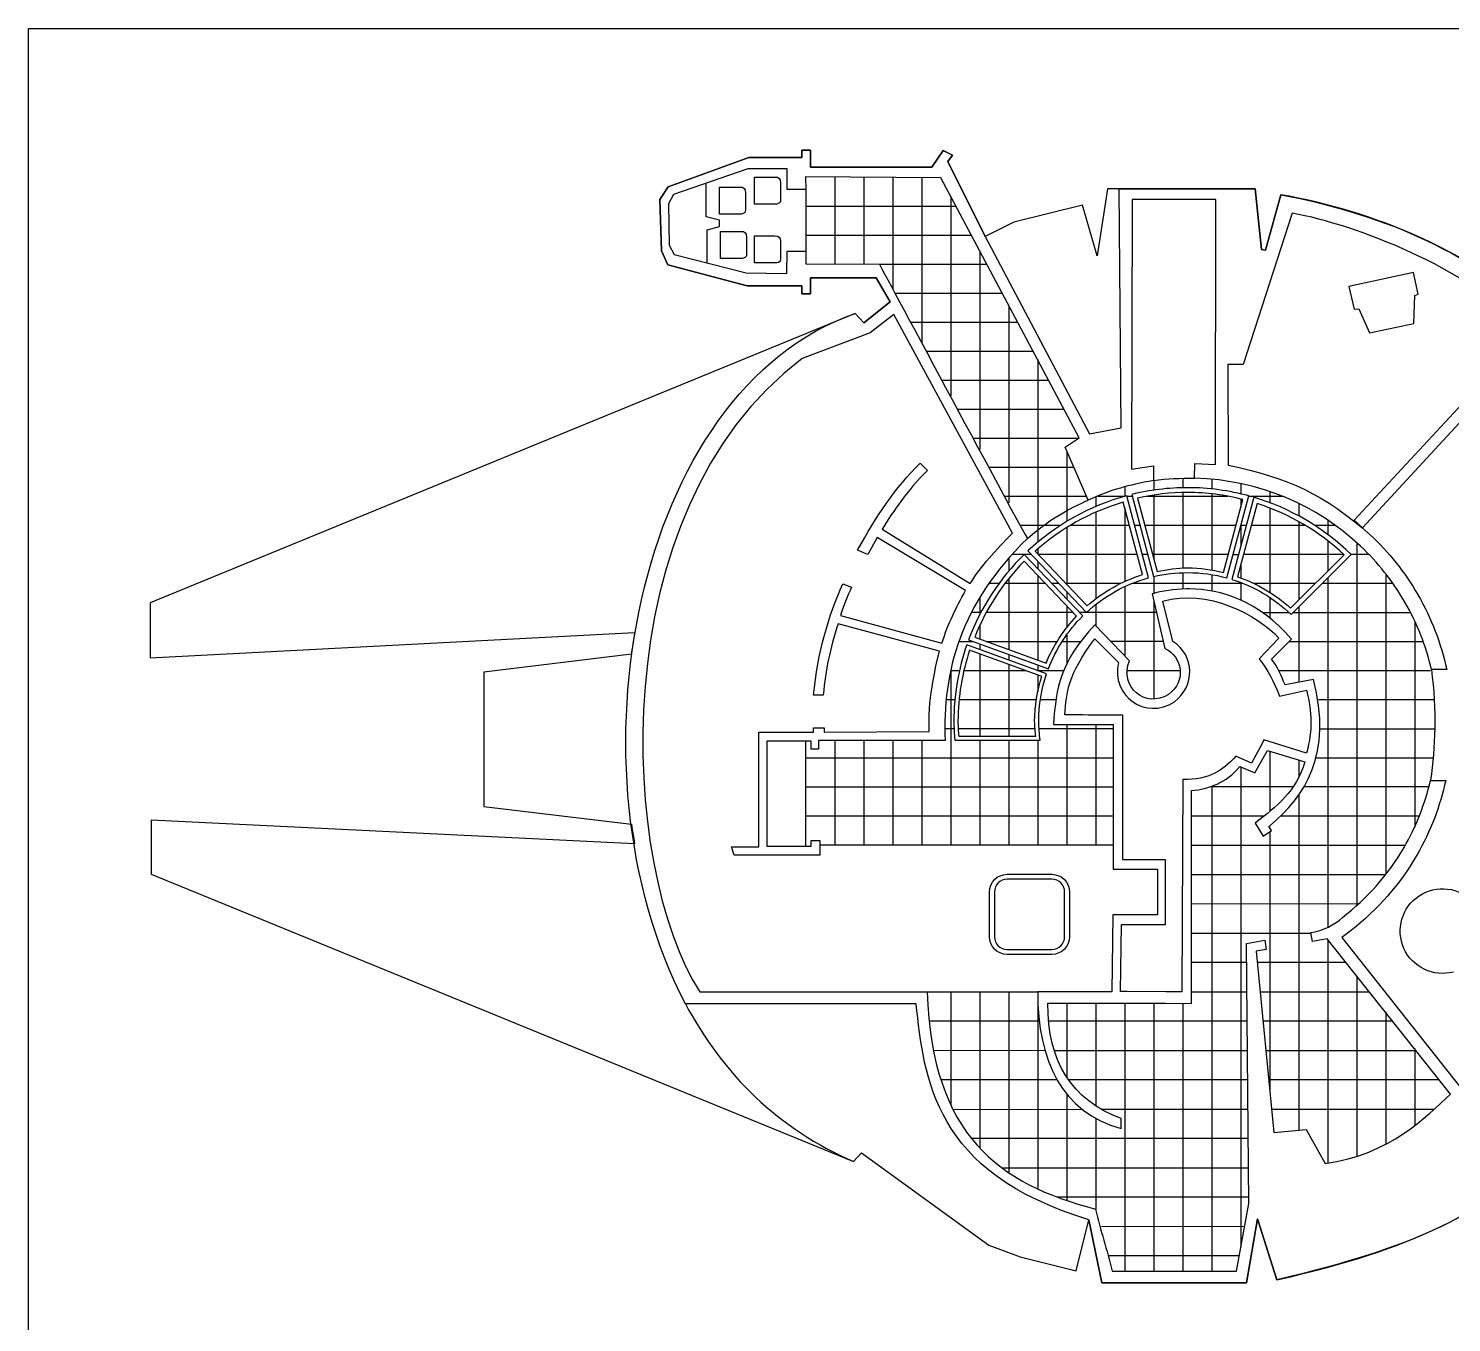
# Model space of a CAD drawing. Extents: x 150 to 1095, y 195 to 1062.
# Drawn here: x 149.9 to 460.1, y 512.6 to 794.7 of the extents above; entities that cross this region are included whole.
import ezdxf

# ---------------------------------------------------------------- set-up
doc = ezdxf.new("R2010")
doc.units = 0
doc.layers.add('Calque_1', color=7, linetype='CONTINUOUS')

msp = doc.modelspace()

# ---------------------------------------------------------------- linework, layer by layer
at = {"layer": 'Calque_1', "color": 1}
for p, q in [((149.91783, 794.68376), (549.86781, 794.68376)), ((149.91783, 494.78376), (149.91783, 794.68376))]:
    msp.add_line(p, q, dxfattribs=at)
at = {"layer": 'Calque_1', "color": 7}
for p, q in [((289.34261, 760.16414), (306.9503, 766.54205)), ((306.9503, 766.54205), (318.44987, 766.54205)), ((318.44987, 766.54205), (318.44987, 768.15952)), ((318.44987, 768.15952), (320.33658, 768.15951)), ((320.33658, 768.15951), (320.33658, 764.47601)), ((346.8378, 764.47601), (349.2635, 768.06959)), ((349.2635, 768.06959), (351.32951, 767.08154)), ((351.32951, 767.08154), (350.3234, 765.69506)), ((306.72344, 764.08033), (290.4924, 758.48377)), ((315.26504, 764.08733), (306.72344, 764.08033)), ((315.26441, 759.57285), (315.26504, 764.08733)), ((320.33658, 764.47601), (346.8378, 764.47601)), ((350.3234, 765.69506), (358.4546, 749.30588)), ((287.5458, 757.37878), (289.34261, 760.16414)), ((297.63813, 753.64669), (297.63813, 760.94167)), ((300.53342, 760.099987), (304.94174, 760.099987)), ((300.53342, 754.188167), (300.53342, 760.099987)), ((308.192234, 762.283261), (312.600554, 762.283261)), ((308.192234, 756.371441), (308.192234, 762.283261)), ((313.831484, 761.039351), (313.831484, 757.817171)), ((348.80443, 762.12151), (319.30907, 762.34578)), ((319.30907, 762.34578), (319.32047, 759.59195)), ((325.63907, 762.20501), (325.63907, 743.28643)), ((331.96314, 762.15697), (331.96314, 743.28649)), ((338.28724, 762.10877), (338.28724, 737.89383)), ((344.61136, 762.06063), (344.61136, 726.2478)), ((378.95348, 705.45261), (348.80443, 762.12151)), ((287.90497, 746.22133), (287.5458, 757.37878)), ((290.4924, 758.48377), (289.40875, 756.49371)), ((306.17267, 758.856077), (306.17267, 755.633897)), ((319.32047, 759.59195), (315.26441, 759.57285)), ((319.32645, 759.61161), (319.32643, 746.19145)), ((350.93546, 758.03512), (350.93546, 714.60295)), ((388.11591, 707.65519), (387.64981, 759.72385)), ((387.64981, 759.72385), (417.27177, 759.70525)), ((390.4526, 757.41379), (390.3441, 698.64528)), ((408.74357, 757.41379), (390.4526, 757.41379)), ((408.65157, 699.61008), (408.74357, 757.41379)), ((417.27177, 759.70525), (418.66938, 746.49231)), ((419.56408, 746.38409), (422.86727, 758.45363)), ((289.40875, 756.49371), (289.56739, 747.43948)), ((304.81899, 754.188167), (300.53342, 754.188167)), ((312.477804, 756.371441), (308.192234, 756.371441)), ((319.31497, 755.93092), (352.05456, 755.93099)), ((425.36241, 754.41338), (414.6721, 721.44382)), ((300.52281, 752.87374), (297.63813, 753.64669)), ((297.81136, 750.80273), (300.52281, 751.52926)), ((297.81136, 743.6309), (297.81136, 750.80273)), ((300.52281, 751.52926), (300.52281, 752.87374)), ((300.765883, 750.437926), (305.174203, 750.437926)), ((300.765883, 744.526106), (300.765883, 750.437926)), ((306.405133, 749.194016), (306.405133, 745.971836)), ((308.192234, 749.479135), (312.600554, 749.479135)), ((308.192234, 743.567315), (308.192234, 749.479135)), ((313.831484, 748.235225), (313.831484, 745.013045)), ((319.31497, 749.60864), (355.41776, 749.60877)), ((358.4546, 749.30588), (381.20981, 706.30644)), ((289.25267, 743.18482), (287.90497, 746.22133)), ((289.56739, 747.43948), (290.62726, 745.44787)), ((290.62726, 745.44787), (306.33999, 741.40574)), ((305.051453, 744.526106), (300.765883, 744.526106)), ((315.21441, 741.25485), (315.26511, 746.17238)), ((315.26511, 746.17238), (319.32117, 746.17238)), ((319.32117, 746.17238), (319.32117, 743.3927)), ((357.25953, 746.14719), (357.25953, 702.95674)), ((418.66938, 746.49231), (419.56408, 746.38409)), ((306.59063, 738.60318), (289.25267, 743.18482)), ((306.33999, 741.40574), (315.21441, 741.25485)), ((312.477804, 743.567315), (308.192234, 743.567315)), ((319.32117, 743.3927), (335.41065, 743.27436)), ((335.41611, 743.29321), (358.7816, 743.28621)), ((451.765178, 741.469861), (437.704058, 738.475371)), ((452.850128, 736.782821), (451.765178, 741.469861)), ((318.44987, 738.60318), (306.59063, 738.60318)), ((318.44987, 736.80639), (318.44987, 738.60318)), ((334.70986, 740.31006), (320.33606, 740.31006)), ((320.33606, 740.31006), (320.33606, 738.87294)), ((320.33606, 738.87294), (320.33606, 736.80639)), ((337.72984, 735.07988), (334.70986, 740.31006)), ((437.704058, 738.475371), (438.832428, 733.484541)), ((320.33606, 736.80639), (318.44987, 736.80639)), ((338.82122, 736.96426), (362.14556, 736.96422)), ((451.851958, 730.403241), (452.112368, 736.479031)), ((452.112368, 736.479031), (452.850128, 736.782821)), ((330.12823, 732.58443), (332.01492, 730.51789)), ((332.01492, 730.51789), (337.72984, 735.07988)), ((338.56395, 732.33135), (333.3901, 728.31144)), ((364.37321, 684.69705), (338.56395, 732.33135)), ((363.58365, 734.261), (363.58362, 691.31138)), ((438.832428, 733.484541), (439.857718, 733.555041)), ((439.857718, 733.555041), (442.174098, 728.341811)), ((342.22527, 730.64212), (365.50892, 730.642)), ((442.174098, 728.341811), (451.851958, 730.403241)), ((333.3901, 728.31144), (318.58791, 722.7526)), ((345.65832, 724.31989), (368.87212, 724.31977)), ((369.90785, 722.54086), (369.9078, 682.68743)), ((414.6721, 721.44382), (411.31208, 721.44382)), ((411.31208, 721.44382), (411.40358, 699.50563)), ((349.09158, 717.99766), (372.23555, 717.99749)), ((438.884692, 687.48099), (464.358279, 715.005373)), ((352.52515, 711.67545), (375.59952, 711.67522)), ((466.127753, 713.36774), (440.654165, 685.843358)), ((381.20981, 706.30644), (388.11591, 707.65519)), ((355.95815, 705.35323), (378.94922, 705.35301)), ((375.84516, 703.42225), (378.95348, 705.45261)), ((380.91461, 691.86533), (375.84516, 703.42225)), ((376.23182, 702.49055), (376.23182, 687.27364)), ((344.28606, 699.9633), (345.8746, 698.3112)), ((359.39115, 699.03099), (377.81541, 699.03081)), ((390.3441, 698.64528), (395.16397, 699.33465)), ((395.16397, 699.33465), (395.13597, 696.17515)), ((404.06322, 696.6795), (404.15522, 699.88551)), ((404.15522, 699.88551), (408.65157, 699.61008)), ((388.88013, 694.83955), (388.88006, 692.67664)), ((395.20415, 696.2192), (395.20415, 694.03315)), ((401.52826, 696.67467), (401.52826, 694.5194)), ((407.85236, 696.40085), (407.85236, 694.29448)), ((414.18075, 695.38483), (414.18075, 693.22955)), ((362.82506, 692.70873), (380.53961, 692.70863)), ((382.55601, 692.66832), (382.556, 690.4798)), ((382.9184, 692.70894), (388.77419, 692.70878)), ((394.05191, 674.93886), (389.30063, 692.83315)), ((389.34705, 692.70878), (390.47162, 692.70862)), ((390.38638, 693.11417), (395.13915, 675.21398)), ((391.673, 692.30005), (395.91128, 676.33716)), ((393.65347, 692.70878), (411.35855, 692.70862)), ((395.20415, 692.95904), (395.20415, 678.97378)), ((401.52826, 693.52206), (401.52823, 677.03681)), ((402.59882, 693.55395), (402.59683, 693.55395)), ((402.5994, 694.58706), (402.5994, 694.58706)), ((407.85236, 693.24207), (407.85229, 676.63468)), ((410.39179, 676.12622), (414.63007, 692.00513)), ((411.14195, 674.9197), (415.91338, 692.79778)), ((416.99176, 692.49072), (412.21787, 674.60281)), ((414.18075, 692.13247), (414.18075, 690.26873)), ((415.9284, 692.70862), (423.22645, 692.70846)), ((416.99176, 692.49072), (416.99176, 692.49072)), ((420.50057, 693.81263), (420.50057, 691.30445)), ((382.55598, 689.28298), (382.55593, 670.35228)), ((392.74722, 675.63794), (388.55191, 691.44067)), ((388.88006, 690.22162), (388.87999, 674.14445)), ((417.7023, 691.13403), (413.44644, 675.18286)), ((417.7023, 691.13403), (417.7023, 691.13403)), ((420.50057, 690.18436), (420.50055, 671.7648)), ((426.82465, 691.14746), (426.82463, 688.39218)), ((335.9646, 685.54298), (355.17171, 673.72356)), ((366.09591, 686.38645), (374.86993, 686.38645)), ((376.23182, 685.94999), (376.23182, 673.48418)), ((377.02102, 686.38613), (389.84368, 686.38628)), ((391.03023, 686.38628), (392.12672, 686.38642)), ((393.27221, 686.38628), (413.10105, 686.38643)), ((414.1764, 686.28437), (414.1764, 681.9089)), ((414.18077, 686.38629), (415.40547, 686.38643)), ((416.46381, 686.38643), (428.23953, 686.38658)), ((426.82463, 687.19872), (426.82461, 670.14558)), ((430.23343, 686.38658), (434.76392, 686.38673)), ((433.14874, 687.41971), (433.14872, 684.38225)), ((440.654165, 685.843358), (438.884692, 687.48099)), ((334.88511, 683.76429), (332.85215, 680.01671)), ((354.18778, 672.20013), (334.88511, 683.76429)), ((433.14872, 683.02608), (433.1487, 676.4331)), ((439.47286, 682.60145), (439.4728, 603.6737)), ((442.40221, 684.27451), (442.40221, 684.27451)), ((332.85215, 680.01671), (330.62851, 680.96962)), ((364.32928, 680.12178), (368.45649, 680.12378)), ((379.71899, 666.63899), (366.94446, 680.04092)), ((367.75362, 680.81568), (380.52716, 667.41572)), ((369.33511, 680.72388), (380.66128, 668.84106)), ((369.9078, 681.19095), (369.90775, 680.12378)), ((369.92167, 680.09638), (391.50983, 680.09645)), ((392.61155, 680.09645), (393.83625, 680.09659)), ((394.89486, 680.09645), (411.4267, 680.09652)), ((412.47155, 680.04225), (413.68535, 680.04239)), ((414.7699, 680.06416), (436.54903, 680.06423)), ((425.02066, 668.31958), (436.68082, 679.97973)), ((425.11917, 666.95194), (438.1993, 680.03207)), ((438.19118, 680.06423), (442.15583, 680.0643)), ((363.58381, 679.23402), (363.58378, 676.38563)), ((378.37222, 666.58716), (366.95816, 678.55981)), ((369.90775, 678.53376), (369.9077, 676.96918)), ((414.1764, 677.91953), (414.1764, 674.87844)), ((327.38891, 673.60056), (329.29475, 672.9019)), ((359.35651, 673.8084), (361.5133, 673.8084)), ((362.86949, 673.80838), (371.51487, 673.78548)), ((363.58377, 674.71466), (363.58372, 659.27046)), ((369.9078, 675.44799), (369.90775, 656.9583)), ((372.87138, 673.78548), (374.49488, 673.76258)), ((375.9599, 673.76257), (388.0199, 673.75757)), ((390.62389, 673.75758), (414.60217, 673.75258)), ((395.20415, 675.22992), (395.20415, 671.46356)), ((401.52823, 676.08204), (401.52823, 672.58692)), ((407.85231, 675.65269), (407.85231, 672.03977)), ((414.17638, 673.9345), (414.17638, 670.10304)), ((416.91824, 673.75258), (430.4458, 673.74758)), ((431.91889, 673.74758), (447.28149, 673.74258)), ((433.1487, 675.00997), (433.1487, 598.77276)), ((445.79695, 675.77732), (445.79686, 610.39736)), ((357.2596, 670.44412), (357.25958, 666.92825)), ((376.23184, 671.9544), (376.23184, 670.29824)), ((388.87999, 673.03432), (388.87992, 657.95987)), ((394.83411, 671.45513), (397.62426, 659.56381)), ((395.20414, 670.02198), (395.20414, 648.50384)), ((402.99004, 672.50998), (402.99002, 672.50998)), ((420.50055, 670.70154), (420.50055, 666.2191)), ((452.71734, 671.30475), (452.72034, 671.30529)), ((355.44465, 667.41981), (357.53268, 667.41981)), ((358.69879, 667.4198), (377.55794, 667.41976)), ((376.23183, 668.82706), (376.23183, 664.09139)), ((378.93887, 667.41976), (395.83403, 667.41972)), ((382.55591, 669.12915), (382.55589, 664.4629)), ((399.33077, 661.07875), (397.18536, 669.84837)), ((418.86328, 667.41638), (424.61556, 667.41138)), ((425.54453, 667.41138), (451.11646, 667.40238)), ((426.82461, 668.65209), (426.82459, 652.26786)), ((348.47754, 658.92343), (326.37243, 664.89773)), ((326.88092, 666.74), (348.98707, 660.66595)), ((357.25958, 664.517), (357.25956, 661.61909)), ((389.90356, 656.87992), (382.34649, 664.67238)), ((452.12099, 665.45364), (452.12099, 620.6203)), ((352.69475, 661.08119), (355.79546, 661.08119)), ((354.81448, 661.41165), (372.2165, 655.08923)), ((356.17105, 661.99536), (371.71792, 656.34497)), ((358.65977, 661.08118), (374.12906, 661.08116)), ((375.2297, 661.08115), (379.1827, 661.08115)), ((376.23184, 662.54168), (376.23184, 656.34836)), ((382.34649, 661.66935), (387.48672, 656.47569)), ((385.83298, 661.09851), (397.26039, 661.0985)), ((422.45015, 661.79055), (418.14551, 657.29867)), ((420.8416, 657.21609), (425.19542, 661.60479)), ((424.7304, 661.07223), (453.77325, 661.06423)), ((371.83623, 654.03491), (354.43521, 660.35685)), ((370.77261, 653.46607), (355.05386, 659.177)), ((357.25956, 658.41671), (357.25954, 640.43251)), ((357.25958, 660.52841), (357.25956, 659.33734)), ((363.58372, 658.25681), (363.58367, 656.99781)), ((350.93544, 654.65869), (350.93541, 616.67883)), ((350.98396, 654.74258), (352.8172, 654.74253)), ((353.83736, 654.74253), (367.25635, 654.74248)), ((363.58372, 656.12406), (363.58367, 640.38875)), ((369.84831, 654.74248), (375.55426, 654.74243)), ((369.90778, 655.94564), (369.90778, 654.73324)), ((389.36716, 654.73119), (400.96128, 654.72819)), ((422.48239, 654.73066), (455.53803, 654.72266)), ((459.03109, 654.98025), (455.70414, 654.98025)), ((369.90779, 653.78194), (369.90779, 650.12222)), ((430.00465, 652.81412), (423.80603, 651.64632)), ((323.13284, 649.39843), (321.03684, 649.39843)), ((350.17293, 648.40397), (351.85835, 648.40392)), ((352.71761, 648.40392), (369.61375, 648.40387)), ((370.4837, 648.40385), (373.90702, 648.40385)), ((422.57048, 649.17136), (428.49938, 650.46294)), ((431.0629, 648.39484), (456.27126, 648.38684)), ((321.03684, 641.26713), (321.03684, 642.27896)), ((321.03684, 642.27896), (323.32353, 642.27896)), ((323.32353, 642.27896), (323.32353, 641.26713)), ((349.82062, 642.06535), (351.63643, 642.06529)), ((352.53818, 642.06527), (369.30194, 642.06524)), ((370.20514, 642.06522), (386.32607, 642.06519)), ((373.31803, 642.97695), (386.3441, 642.97695)), ((376.23183, 643.03408), (376.23183, 616.75054)), ((382.55603, 643.04298), (382.55569, 616.72083)), ((386.3441, 642.97695), (386.3441, 611.43558)), ((388.45568, 613.46618), (388.45568, 644.99871)), ((431.38414, 642.05588), (456.2893, 642.04888)), ((309.09442, 616.30587), (309.09442, 641.26713)), ((309.09442, 641.26713), (321.03684, 641.26713)), ((320.52524, 639.33392), (310.82247, 639.33392)), ((310.82247, 639.33392), (310.82247, 616.42576)), ((319.31491, 639.31539), (319.31489, 616.48903)), ((320.52524, 637.62705), (320.52524, 639.33392)), ((349.7214, 639.51324), (322.14219, 639.51324)), ((322.14219, 639.51324), (322.14219, 637.62705)), ((323.32353, 641.26713), (346.24822, 641.43147)), ((325.63902, 639.51277), (325.639, 616.59115)), ((331.96313, 639.5721), (331.96309, 616.63144)), ((338.28724, 639.45181), (338.28719, 616.65575)), ((344.61135, 639.62167), (344.6113, 616.63854)), ((349.7214, 639.51377), (349.7214, 639.51324)), ((351.8181, 639.53249), (370.42083, 639.53249)), ((352.67105, 640.42872), (369.45816, 640.42872)), ((357.25954, 639.55369), (357.25952, 616.70314)), ((363.58367, 639.5696), (363.58362, 616.68593)), ((369.90777, 639.55505), (369.90775, 616.72623)), ((419.16873, 639.62787), (418.80306, 638.82817)), ((428.49938, 636.71157), (419.16873, 639.62787)), ((322.14219, 637.62705), (320.52524, 637.62705)), ((416.48828, 634.54446), (413.11021, 636.06825)), ((418.80306, 638.82817), (416.48828, 634.54446)), ((417.20308, 632.42161), (419.94302, 637.31732)), ((419.94302, 637.31732), (428.09901, 634.80585)), ((420.50055, 637.18519), (420.50055, 624.02624)), ((319.29066, 635.72681), (386.29694, 635.72669)), ((413.92422, 633.81392), (417.20308, 632.42161)), ((414.17639, 633.71742), (414.17639, 561.46791)), ((426.82461, 635.20736), (426.82459, 631.5116)), ((430.56517, 635.71519), (456.17715, 635.70719)), ((401.52223, 630.96559), (401.30549, 584.69164)), ((455.49428, 630.79336), (458.8212, 630.79389)), ((319.2618, 629.38817), (386.38729, 629.38804)), ((403.41306, 582.15827), (403.41306, 628.55859)), ((407.60118, 629.45439), (425.5999, 629.45939)), ((407.85232, 629.48352), (407.85232, 523.93214)), ((426.82459, 627.66926), (426.82459, 554.51877)), ((427.99286, 629.46106), (454.96614, 629.46906)), ((319.29813, 623.04955), (386.26119, 623.04942)), ((403.36773, 623.03449), (419.27546, 623.03949)), ((417.31122, 621.48186), (419.04494, 618.63155)), ((420.23388, 620.75243), (420.52717, 620.96716)), ((420.8416, 619.88925), (420.23388, 620.75243)), ((422.81584, 623.04084), (453.18427, 623.03184)), ((320.52524, 616.42576), (320.52524, 617.68925)), ((320.52524, 617.68925), (322.42124, 617.68925)), ((322.42124, 617.68925), (322.42124, 614.52355)), ((419.04494, 618.63155), (420.8416, 619.88925)), ((420.50055, 619.64208), (420.50055, 562.85965)), ((303.71491, 614.52355), (303.18678, 616.30587)), ((303.18678, 616.30587), (309.09442, 616.30587)), ((322.42124, 614.52355), (303.71491, 614.52355)), ((310.82247, 616.42576), (320.52524, 616.42576)), ((322.42767, 616.71094), (386.27895, 616.71083)), ((403.30089, 616.70469), (449.96335, 616.69069)), ((452.56473, 614.56594), (452.56473, 614.56541)), ((386.3441, 611.43558), (396.01764, 611.43558)), ((396.01764, 613.46618), (388.45568, 613.46618)), ((397.72632, 613.46618), (396.01764, 613.46618)), ((396.01764, 611.43558), (396.01764, 601.48201)), ((397.72632, 599.3617), (397.72632, 613.46618)), ((372.98941, 609.2395), (363.22574, 609.2395)), ((363.2264, 610.3134), (372.98945, 610.3134)), ((363.2264, 610.3134), (363.2264, 610.3134)), ((403.47469, 610.26421), (445.56289, 610.25181)), ((359.3852, 596.70915), (359.3852, 606.4722)), ((360.46011, 606.47192), (360.46011, 596.70825)), ((375.75699, 596.70825), (375.75699, 606.47192)), ((376.83064, 606.4722), (376.83064, 596.70915)), ((403.50767, 603.92478), (439.91517, 603.91388)), ((386.2994, 601.48201), (386.04008, 584.69152)), ((396.01764, 601.48201), (386.2994, 601.48201)), ((387.95466, 584.74306), (388.18596, 599.3617)), ((388.18596, 599.3617), (396.01764, 599.3617)), ((396.01764, 599.3617), (397.72632, 599.3617)), ((403.50569, 597.48381), (429.46345, 597.47581)), ((415.42851, 595.25703), (419.36056, 595.9345)), ((419.36056, 595.9345), (419.72176, 593.94909)), ((429.75527, 595.67767), (429.39406, 597.66308)), ((432.999, 596.23629), (429.75527, 595.67767)), ((459.89039, 562.42802), (432.999, 596.23629)), ((433.1487, 596.13364), (433.1487, 547.4206)), ((438.30423, 598.17398), (436.15296, 596.57149)), ((436.15296, 596.57149), (461.74571, 564.23083)), ((363.22574, 593.94263), (372.98941, 593.94263)), ((372.98945, 592.86795), (363.2264, 592.86795)), ((415.88634, 538.5995), (415.42851, 595.25703)), ((419.72176, 593.94909), (417.47177, 593.56152)), ((417.47177, 593.56152), (421.34184, 554.01665)), ((403.4287, 591.146), (415.44357, 591.142)), ((417.71789, 591.142), (437.08439, 591.136)), ((439.47281, 588.16053), (439.47279, 548.90976)), ((296.22279, 584.69627), (345.76445, 584.69627)), ((345.76442, 584.69652), (369.90219, 584.68582)), ((350.93541, 584.73509), (350.93535, 560.07083)), ((357.25952, 584.73742), (357.25946, 550.6004)), ((363.5836, 584.71202), (363.58357, 545.25601)), ((372.92607, 584.69138), (369.9022, 584.68538)), ((369.90767, 584.70411), (369.90761, 541.82807)), ((386.04008, 584.69152), (372.92607, 584.69138)), ((389.36417, 584.74306), (387.95466, 584.74306)), ((397.80163, 584.69164), (389.36417, 584.74306)), ((401.30549, 584.69164), (397.80163, 584.69164)), ((403.47525, 584.70698), (415.48184, 584.70298)), ((418.3777, 584.70298), (442.14937, 584.69598)), ((372.12318, 582.22541), (372.8778, 582.22541)), ((372.8778, 582.22541), (389.3159, 582.22541)), ((376.23182, 582.27776), (376.23182, 565.94987)), ((382.55568, 582.09414), (382.55568, 559.70366)), ((388.87998, 582.21536), (388.87998, 523.84591)), ((389.3159, 582.22541), (397.75339, 582.22587)), ((395.20413, 582.24357), (395.20413, 523.84624)), ((397.75339, 582.22587), (403.41306, 582.15827)), ((401.52823, 582.12421), (401.52823, 523.96273)), ((445.79684, 580.27166), (445.79679, 551.49244)), ((346.18123, 578.3955), (370.23359, 578.3747)), ((372.19081, 578.37384), (415.54044, 578.36034)), ((418.92632, 578.36034), (447.26298, 578.35134)), ((347.12657, 571.94961), (371.46607, 571.92881)), ((373.41372, 571.92912), (415.63857, 571.91672)), ((419.54684, 571.91596), (452.45538, 571.90596)), ((452.12099, 572.33309), (452.1209, 555.73134)), ((348.77808, 565.61201), (374.04613, 565.59121)), ((376.53446, 565.59257), (415.65448, 565.57587)), ((420.2368, 565.57596), (457.36459, 565.56696)), ((376.23182, 562.38301), (376.23182, 539.3417)), ((414.17639, 561.46791), (414.17639, 529.01485)), ((351.46578, 559.10177), (379.76392, 559.08247)), ((383.96814, 559.14918), (415.67896, 559.14018)), ((420.97778, 559.13999), (456.30772, 559.13099)), ((382.55568, 557.18729), (382.55568, 537.26714)), ((388.06019, 554.89292), (388.11419, 557.07132)), ((355.4192, 552.81221), (415.77596, 552.79801)), ((421.34184, 554.01665), (428.37086, 554.67552)), ((428.37086, 554.67552), (432.51117, 547.31783)), ((329.76855, 547.70156), (331.47542, 549.58827)), ((331.47542, 549.58827), (359.2345, 529.46495)), ((362.06932, 546.37066), (415.77918, 546.36166)), ((374.08449, 540.0345), (415.83474, 540.0205)), ((413.25189, 523.82675), (415.88634, 538.5995)), ((378.27981, 523.89476), (381.0652, 535.03464)), ((383.85, 521.28976), (381.0652, 535.03467)), ((383.77525, 533.59225), (414.86081, 533.58325)), ((417.80808, 535.21452), (415.38238, 521.28976)), ((422.03058, 521.91868), (417.80808, 535.21452)), ((359.2345, 529.46495), (366.0624, 526.94935)), ((366.0624, 526.94935), (378.27981, 523.89476)), ((385.30631, 527.2561), (413.7267, 527.2421)), ((415.38238, 521.28976), (383.85, 521.28976)), ((386.1109, 523.82675), (413.25189, 523.82675))]:
    msp.add_line(p, q, dxfattribs=at)
at = {"layer": 'Calque_1', "color": 3}
for p, q in [((306.95047, 766.542), (289.34261, 760.16364)), ((318.44987, 766.542), (306.95047, 766.542)), ((318.44991, 768.15905), (318.44987, 766.542)), ((320.33612, 768.15905), (318.44991, 768.15905)), ((320.33612, 764.47576), (320.33612, 768.15905)), ((349.26328, 768.06921), (346.83771, 764.47576)), ((351.32952, 767.08101), (349.26328, 768.06921)), ((350.32337, 765.69495), (351.32952, 767.08101)), ((346.83771, 764.47576), (320.33612, 764.47576)), ((358.4544, 749.30585), (350.32337, 765.69495)), ((289.34261, 760.16364), (287.54589, 757.37871)), ((287.54589, 757.37871), (287.90523, 746.22107)), ((385.13436, 759.72374), (382.84747, 745.11328)), ((417.27732, 759.72374), (385.13436, 759.72374)), ((418.67484, 746.5108), (417.27732, 759.72374)), ((422.8674, 758.45326), (419.56418, 746.38376)), ((379.6713, 756.1664), (364.67972, 752.48203)), ((382.84747, 745.11328), (379.6713, 756.1664)), ((364.67972, 752.48203), (358.4544, 749.30585)), ((287.90523, 746.22107), (289.25277, 743.18461)), ((419.56418, 746.38376), (418.67484, 746.5108)), ((289.25277, 743.18461), (306.59113, 738.60297)), ((306.59113, 738.60297), (318.44987, 738.60297)), ((318.44987, 738.60297), (318.44934, 736.80625)), ((320.3359, 738.87248), (320.3359, 740.30986)), ((320.3359, 740.30986), (334.70968, 740.30986)), ((320.33593, 736.80625), (320.3359, 738.87248)), ((334.70968, 740.30986), (337.72947, 735.07939)), ((318.44934, 736.80625), (320.33593, 736.80625)), ((330.12804, 732.58395), (176.41875, 669.51905)), ((332.0146, 730.51773), (330.12804, 732.58395)), ((337.72947, 735.07939), (332.0146, 730.51773)), ((176.41875, 669.51905), (176.41875, 657.48103)), ((176.41875, 657.48103), (282.03801, 663.03994)), ((281.32251, 658.28955), (249.20389, 654.40864)), ((249.20389, 654.40864), (249.20389, 625.1041)), ((249.20389, 625.1041), (281.3562, 621.25463)), ((282.01874, 616.92678), (176.68825, 622.13951)), ((176.68825, 622.13951), (176.68825, 610.31709)), ((176.68825, 610.31709), (329.76882, 547.70133)), ((329.76882, 547.70133), (331.47571, 549.58788)), ((331.47571, 549.58788), (359.23504, 529.46459)), ((378.28027, 523.89477), (381.06522, 535.03442)), ((381.06522, 535.03442), (383.85012, 521.28951)), ((415.38258, 521.28951), (417.80815, 535.21412)), ((417.80815, 535.21412), (422.03043, 521.91836)), ((359.23504, 529.46459), (366.06259, 526.94919)), ((366.06259, 526.94919), (378.28027, 523.89477)), ((383.85012, 521.28951), (415.38258, 521.28951))]:
    msp.add_line(p, q, dxfattribs=at)
at = {"layer": 'Calque_1', "color": 7}
for points in [[(304.94174, 760.099987), (305.85198, 760.178387), (306.17267, 759.696827), (306.17267, 758.856077)], [(312.600554, 762.283261), (313.510794, 762.361661), (313.831484, 761.880101), (313.831484, 761.039351)], [(313.831484, 757.817171), (313.814784, 757.141431), (314.088784, 756.371441), (312.477804, 756.371441)], [(422.86727, 758.45363), (443.61988, 754.4583), (462.85388, 747.06489), (480.52217, 731.20362)], [(306.17267, 755.633897), (306.15597, 754.958157), (306.42997, 754.188167), (304.81899, 754.188167)], [(476.11949, 729.79835), (463.00966, 742.38927), (439.66206, 751.87855), (425.36241, 754.41338)], [(305.174203, 750.437926), (306.084443, 750.516326), (306.405133, 750.034766), (306.405133, 749.194016)], [(312.600554, 749.479135), (313.510794, 749.557535), (313.831484, 749.075975), (313.831484, 748.235225)], [(306.405133, 745.971836), (306.388433, 745.296096), (306.662433, 744.526106), (305.051453, 744.526106)], [(313.831484, 745.013045), (313.814784, 744.337305), (314.088784, 743.567315), (312.477804, 743.567315)], [(335.41065, 743.27436), (335.41065, 743.27436), (363.06032, 691.68454), (367.63608, 683.49972)], [(293.1093, 582.08871), (266.38638, 633.08213), (281.97801, 715.7959), (330.12823, 732.58443)], [(318.58791, 722.7526), (274.27496, 689.35011), (278.94031, 611.43895), (296.22279, 584.69627)], [(330.62851, 680.96962), (334.83129, 688.58568), (338.70704, 694.37535), (344.28606, 699.9633)], [(345.8746, 698.3112), (341.24931, 693.89722), (338.62734, 689.6389), (335.9646, 685.54298)], [(411.40358, 699.50563), (424.72501, 696.69844), (432.2174, 693.21234), (442.40221, 684.27451)], [(395.13597, 696.17515), (389.34246, 695.03596), (386.38559, 694.33465), (380.91461, 691.86533)], [(395.13597, 696.17515), (398.09998, 696.61561), (401.07633, 696.63495), (404.06345, 696.67984)], [(440.26944, 681.82356), (430.71612, 690.85845), (418.37016, 696.18051), (404.06322, 696.6795)], [(389.30063, 692.83315), (381.12191, 690.6283), (373.75707, 686.44031), (367.75362, 680.81568)], [(373.66116, 688.06046), (377.47949, 690.42761), (380.92066, 691.88499), (380.92066, 691.88499)], [(402.5994, 694.58706), (398.38956, 694.58707), (394.29908, 694.07645), (390.38638, 693.11417)], [(402.59683, 693.55395), (398.8369, 693.55382), (395.19325, 693.08712), (391.673, 692.30005)], [(414.63007, 692.00513), (410.72168, 692.98255), (406.69318, 693.54821), (402.59882, 693.55395)], [(415.91338, 692.79778), (411.60936, 693.96883), (407.13571, 694.58087), (402.5994, 694.58706)], [(438.1993, 680.03207), (432.20075, 685.90549), (424.90285, 690.15025), (416.99176, 692.49072)], [(388.55191, 691.44067), (381.32722, 689.32087), (374.79607, 685.62145), (369.33511, 680.72388)], [(436.68082, 679.97973), (431.21642, 685.10876), (424.7297, 688.89054), (417.7023, 691.13403)], [(367.64149, 683.51848), (367.64149, 683.51848), (370.76012, 686.26198), (373.66116, 688.06046)], [(367.63608, 683.49972), (353.08351, 669.40654), (349.10522, 654.34453), (349.7214, 639.51377)], [(355.17171, 673.72356), (357.66801, 677.64238), (360.66266, 680.82356), (364.37321, 684.69705)], [(442.40221, 684.27451), (446.40134, 680.52924), (449.89029, 676.17758), (452.71734, 671.30475)], [(366.94446, 680.04092), (361.6373, 674.84639), (357.4586, 668.50314), (354.81448, 661.41165)], [(449.93035, 669.64085), (447.28137, 674.21434), (444.01372, 678.30161), (440.26944, 681.82356)], [(366.95816, 678.55981), (362.3359, 673.84722), (358.64582, 668.23474), (356.17105, 661.99536)], [(395.91128, 676.33716), (398.08258, 676.78016), (400.29741, 677.1106), (402.59878, 677.11059)], [(402.59878, 677.11059), (402.599447, 677.110591), (402.600114, 677.110591), (402.60078, 677.11059)], [(402.60078, 677.11059), (405.25089, 677.10559), (407.85551, 676.73811), (410.39179, 676.12622)], [(321.03684, 649.39843), (321.863, 658.59463), (324.41025, 666.84679), (327.38891, 673.60056)], [(380.52716, 667.41572), (384.30984, 670.92422), (388.92863, 673.54294), (394.05191, 674.93886)], [(380.66128, 668.84106), (384.1483, 671.87444), (388.21811, 674.24424), (392.74722, 675.63794)], [(395.13915, 675.21398), (397.5345, 675.77786), (400.03157, 676.07817), (402.5994, 676.07816)], [(402.5994, 676.07816), (405.51035, 676.07316), (408.38127, 675.67738), (411.14195, 674.9197)], [(412.21787, 674.60281), (417.01448, 673.10643), (421.44278, 670.50589), (425.11917, 666.95194)], [(413.44644, 675.18286), (417.7051, 673.71256), (421.63525, 671.39497), (425.02066, 668.31958)], [(329.29475, 672.9019), (328.49013, 670.84798), (327.622, 669.2386), (326.88092, 666.74)], [(348.98707, 660.66595), (350.46478, 665.18099), (351.96263, 668.16912), (354.18778, 672.20013)], [(402.32628, 672.50698), (399.57218, 672.46448), (397.02809, 672.0395), (394.83411, 671.45513)], [(397.18536, 669.84837), (406.6592, 672.72446), (418.02326, 666.82933), (422.45015, 661.79055)], [(402.99002, 672.50998), (402.76748, 672.51198), (402.54623, 672.51048), (402.32628, 672.50698)], [(425.19542, 661.60479), (418.00389, 669.95575), (409.88903, 672.46039), (402.99004, 672.50998)], [(452.72034, 671.30529), (452.73544, 671.27889), (452.75054, 671.25229), (452.76584, 671.22569)], [(452.76584, 671.22569), (452.76584, 671.22474), (452.7661, 671.22474), (452.76584, 671.22369)], [(452.76584, 671.22369), (455.71869, 666.08791), (457.8061, 660.6057), (459.03109, 654.98025)], [(455.70414, 654.98025), (454.52852, 660.05533), (452.60425, 664.99844), (449.93035, 669.64085)], [(326.37243, 664.89773), (324.55659, 659.29943), (323.71657, 655.11727), (323.13284, 649.39843)], [(371.71792, 656.34497), (373.30168, 660.17427), (375.56582, 663.62976), (378.37222, 666.58716)], [(372.2165, 655.08923), (373.87413, 659.47155), (376.4561, 663.39741), (379.71899, 666.63899)], [(382.34649, 664.67238), (374.68365, 656.35714), (373.96449, 651.35313), (373.31803, 642.97695)], [(375.82001, 645.07731), (376.2297, 650.19019), (376.28201, 653.45604), (382.34649, 661.66935)], [(399.71908, 647.93883), (404.21702, 651.30327), (404.18595, 658.01147), (399.33077, 661.07875)], [(346.24822, 641.43147), (345.92728, 648.08724), (347.43948, 654.75528), (348.47754, 658.92343)], [(354.43521, 660.35685), (352.60988, 655.109), (351.61475, 649.4725), (351.6147, 643.60284)], [(355.05386, 659.177), (353.44665, 654.27064), (352.512, 649.05822), (352.51089, 643.61255)], [(397.62426, 659.56381), (401.38864, 657.80455), (402.42933, 652.35155), (398.36471, 649.49133)], [(387.48672, 656.47569), (385.79622, 649.30901), (393.33634, 643.75787), (399.71908, 647.93883)], [(398.36471, 649.49133), (393.47965, 646.39406), (387.48537, 651.10964), (389.90356, 656.87992)], [(418.14551, 657.29867), (420.00284, 654.95252), (421.4262, 652.29887), (422.57048, 649.17136)], [(423.80603, 651.64632), (422.96042, 653.60179), (422.21911, 655.55536), (420.8416, 657.21609)], [(455.71064, 654.9998), (456.82044, 645.93996), (456.56628, 638.08442), (455.49977, 630.81221)], [(369.22769, 643.60279), (369.22769, 647.04343), (369.80449, 650.34119), (370.77261, 653.46607)], [(370.12409, 643.60284), (370.12409, 647.25209), (370.72628, 650.76069), (371.83623, 654.03491)], [(420.52717, 620.96716), (428.20453, 627.33692), (434.21831, 636.51852), (430.00465, 652.81412)], [(428.49938, 650.46294), (429.68637, 645.3402), (429.84581, 642.1696), (428.49938, 636.71157)], [(351.6147, 643.60284), (351.6283, 642.24389), (351.6961, 640.88602), (351.8181, 639.53249)], [(352.51089, 643.61255), (352.51091, 643.61055), (352.51087, 643.60855), (352.51089, 643.60655)], [(352.51089, 643.60655), (352.51089, 643.60555), (352.51089, 643.60355), (352.51089, 643.60255)], [(352.51089, 643.60255), (352.52169, 642.54311), (352.59329, 641.48501), (352.67105, 640.42872)], [(369.22769, 643.59279), (369.227672, 643.596123), (369.227672, 643.599457), (369.22769, 643.60279)], [(369.45816, 640.42872), (369.34714, 641.48129), (369.23817, 642.53397), (369.22769, 643.59279)], [(370.42083, 639.53249), (370.23668, 640.88171), (370.13757, 642.24118), (370.12409, 643.60284)], [(388.45568, 644.99871), (388.45568, 644.99871), (375.5901, 645.05541), (375.82001, 645.07731)], [(413.11021, 636.06825), (410.12945, 632.86171), (407.31624, 630.92119), (401.52223, 630.96559)], [(403.41306, 628.55859), (407.20529, 628.98393), (411.02811, 630.22605), (413.92422, 633.81392)], [(428.09901, 634.80585), (426.26647, 628.40996), (421.97487, 625.12427), (417.31122, 621.48186)], [(449.72975, 616.14877), (452.39894, 620.78661), (454.32003, 625.7242), (455.49428, 630.79336)], [(458.8212, 630.79389), (457.59743, 625.17416), (455.51302, 619.69733), (452.56473, 614.56594)], [(436.3032, 600.91146), (441.62686, 605.07241), (446.23625, 610.11217), (449.72975, 616.14877)], [(452.51733, 614.48461), (448.80702, 608.08486), (443.9548, 602.5831), (438.30423, 598.17398)], [(452.52233, 614.49261), (452.52233, 614.48961), (452.51933, 614.48761), (452.51733, 614.48461)], [(452.56473, 614.56541), (452.55073, 614.54101), (452.53653, 614.51701), (452.52233, 614.49261)], [(359.3852, 606.4722), (359.3852, 608.60023), (361.09838, 610.3134), (363.2264, 610.3134)], [(363.22574, 609.2395), (361.67454, 609.2395), (360.46011, 608.02378), (360.46011, 606.47192)], [(375.75699, 606.47192), (375.75699, 608.02313), (374.54061, 609.2395), (372.98941, 609.2395)], [(372.98945, 610.3134), (375.11747, 610.3134), (376.83064, 608.60023), (376.83064, 606.4722)], [(453.03308, 605.64242), (456.800485, 608.139094), (461.821483, 607.541422), (464.89754, 604.23014)], [(449.71034, 594.16551), (447.859502, 598.288754), (449.265675, 603.145744), (453.03308, 605.64242)], [(429.39406, 597.66308), (432.0772, 597.89342), (434.67186, 599.42419), (436.3032, 600.91146)], [(363.2264, 592.86795), (361.09838, 592.86795), (359.3852, 594.58113), (359.3852, 596.70915)], [(360.46011, 596.70825), (360.46011, 595.1564), (361.67388, 593.94263), (363.22574, 593.94263)], [(372.98941, 593.94263), (374.54126, 593.94263), (375.75699, 595.15706), (375.75699, 596.70825)], [(376.83064, 596.70915), (376.83064, 594.58113), (375.11747, 592.86795), (372.98945, 592.86795)], [(460.4942, 589.02076), (456.124873, 587.865025), (451.561179, 590.042266), (449.71034, 594.16551)], [(345.76445, 584.69627), (346.91486, 553.23232), (361.47514, 542.84429), (382.50441, 537.35563)], [(369.9022, 584.68538), (369.8297, 569.67453), (375.23474, 558.41401), (388.06019, 554.89292)], [(343.38816, 582.10121), (326.75133, 582.10121), (309.74608, 582.04451), (293.1093, 582.08871)], [(293.1093, 582.08861), (301.27835, 566.62479), (313.50501, 554.78649), (329.76855, 547.70156)], [(381.0652, 535.03464), (347, 545.26568), (345.20164, 565.94605), (343.38816, 582.10121)], [(388.11419, 557.07132), (377.28729, 561.14077), (372.02674, 569.46094), (372.12318, 582.22541)], [(432.51117, 547.31783), (446.7997, 549.18153), (454.5444, 557.52799), (459.89039, 562.42802)], [(477.62767, 545.42867), (462.86278, 535.55432), (453.92198, 529.45459), (422.03058, 521.91868)], [(382.50441, 537.35563), (383.56833, 532.64392), (384.99891, 528.52723), (386.1109, 523.82675)]]:
    msp.add_open_spline(points, degree=3, dxfattribs=at)
at = {"layer": 'Calque_1', "color": 3}
for points in [[(483.09854, 728.86488), (465.21533, 746.39963), (442.83106, 754.86355), (422.8674, 758.45326)], [(282.03801, 663.03994), (281.70251, 661.02227), (281.32251, 658.28955), (281.32251, 658.28955)], [(281.3562, 621.25463), (281.56582, 619.67725), (281.79789, 618.3694), (282.01874, 616.92678)], [(422.03043, 521.91836), (453.95246, 529.27015), (463.10061, 535.82485), (480.01416, 546.95469)]]:
    msp.add_open_spline(points, degree=3, dxfattribs=at)

doc.saveas('drawing.dxf')
